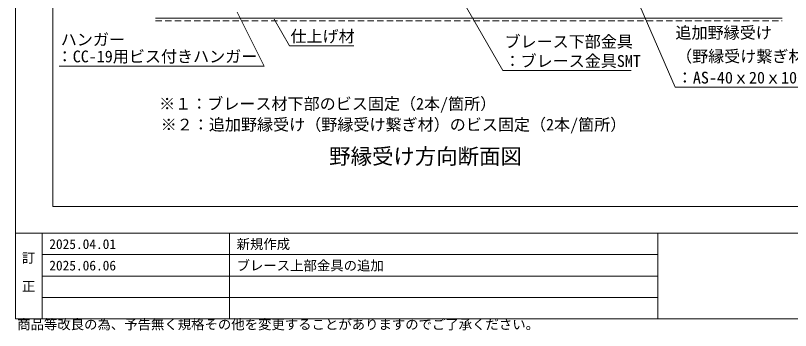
# Model space of a CAD drawing. Units: millimetres, scale not verified. Extents: x -7779 to 7778, y -5419 to 5375.
# Drawn here: x -7779 to -4883, y -5416 to -4239 of the extents above; entities that cross this region are included whole.
import ezdxf
from ezdxf.enums import TextEntityAlignment as Align

# ---------------------------------------------------------------- set-up
doc = ezdxf.new("R2010")
doc.units = ezdxf.units.MM
doc.header["$LTSCALE"] = 20
doc.linetypes.add('DASHED1', pattern=[1.8, 1.2, -0.6])
for name, color, linetype, lineweight in [('2-6_文字', 3, 'Continuous', 18), ('F-3_太線２', 4, 'Continuous', 18), ('F-6_文字', 7, 'Continuous', 18)]:
    doc.layers.add(name, color=color, linetype=linetype, lineweight=lineweight)
doc.styles.add('ＭＳ ゴシック', font='')
doc.styles.get('ＭＳ ゴシック').set_extended_font_data('MS Gothic')

msp = doc.modelspace()

# ---------------------------------------------------------------- linework, layer by layer
at = {"layer": '2-6_文字', "color": 7}
for p, q in [((-5460.14, -4168.12), (-5313.22, -4507.38)), ((-6093.76, -4209.57), (-5957.65, -4445.32)), ((-6812.27, -4253.05), (-6754.59, -4352.96)), ((-6754.59, -4352.96), (-6514.59, -4352.96)), ((-5957.65, -4445.32), (-5477.65, -4445.32)), ((-5313.22, -4507.38), (-4830.97, -4507.38))]:
    msp.add_line(p, q, dxfattribs=at)
at = {"layer": '2-6_文字'}
msp.add_line((-7255.79, -4249.55), (-4913.73, -4249.55), dxfattribs=at)
at = {"layer": '2-6_文字', "color": 4, "linetype": 'DASHED1', "lineweight": 9}
for p, q in [((-7255.79, -4249.55), (-4913.73, -4249.55)), ((-7255.79, -4259.05), (-4913.73, -4259.05))]:
    msp.add_line(p, q, dxfattribs=at)
at = {"layer": '2-6_文字', "color": 7}
msp.add_lwpolyline([(-7615.76, -4428.45), (-6849.57, -4428.45), (-6950.5, -4227.04)], dxfattribs=at)
at = {"layer": 'F-3_太線２', "color": 3}
msp.add_line((-7778.84, -5053.01), (7777.51, -5053.01), dxfattribs=at)
at = {"layer": 'F-3_太線２', "color": 7}
msp.add_line((-7678.84, -5053.01), (-7678.84, -5373.01), dxfattribs=at)
at = {"layer": 'F-3_太線２', "lineweight": 9}
for p, q in [((-7678.84, -5053.01), (-7678.84, -5373.01)), ((-6978.84, -5053.01), (-6978.84, -5373.01)), ((-5378.84, -5053.01), (-5378.84, -5373.01)), ((-7678.84, -5133.01), (-5378.84, -5133.01)), ((-7678.84, -5213.01), (-5378.84, -5213.01)), ((-7678.84, -5293.01), (-5378.84, -5293.01))]:
    msp.add_line(p, q, dxfattribs=at)
at = {"layer": 'F-3_太線２', "color": 3}
msp.add_lwpolyline([(-7778.84, 5375.01), (-7778.84, -5373.01), (7777.51, -5373.01)], dxfattribs=at)
at = {"layer": 'F-6_文字', "color": 3}
for p, q in [((-7638.84, 1527.01), (-7638.84, -4953.01)), ((-7638.84, -4953.01), (-2068.84, -4953.01))]:
    msp.add_line(p, q, dxfattribs=at)

# ---------------------------------------------------------------- texts
at = {"layer": '2-6_文字', "color": 7, "style": 'ＭＳ ゴシック'}
for s, p in [('追加野縁受け', (-5312.63, -4338.67)), ('ハンガー', (-7609.63, -4364.37)), ('仕上げ材', (-6751.59, -4352.21)), ('ブレース下部金具', (-5951.65, -4372.08)), ('：CC-19用ビス付きハンガー', (-7624.91, -4427.52)), ('（野縁受け繋ぎ材）', (-5310.38, -4426.99)), ('：ブレース金具SMT', (-5951.65, -4444.57)), ('：AS-40ｘ20ｘ10ｘ1.6', (-5307.59, -4506.63)), ('※１：ブレース材下部のビス固定（2本/箇所）', (-7242.22, -4604.34)), ('※２：追加野縁受け（野縁受け繋ぎ材）のビス固定（2本/箇所）', (-7236.22, -4682.24))]:
    msp.add_text(s, height=43.99, dxfattribs=at).set_placement(p, align=Align.BOTTOM_LEFT)
at = {"layer": '2-6_文字', "style": 'ＭＳ ゴシック'}
msp.add_text('野縁受け方向断面図', height=58.65, dxfattribs=at).set_placement((-6606.57, -4812.4), align=Align.BOTTOM_LEFT)
at = {"layer": 'F-6_文字', "style": 'ＭＳ ゴシック'}
for s, p in [('2025.04.01', (-7652.58, -5123.01)), ('新規作成', (-6952.58, -5123.01)), ('訂', (-7754.91, -5173.94)), ('ブレース上部金具の追加', (-6952.58, -5203.01)), ('2025.06.06', (-7652.58, -5203.01)), ('正', (-7754.91, -5280.64)), ('商品等改良の為、予告無く規格その他を変更することがありますのでご了承ください。', (-7772.58, -5423.01))]:
    msp.add_text(s, height=36.66, dxfattribs=at).set_placement(p, align=Align.BOTTOM_LEFT)

doc.saveas('drawing.dxf')
